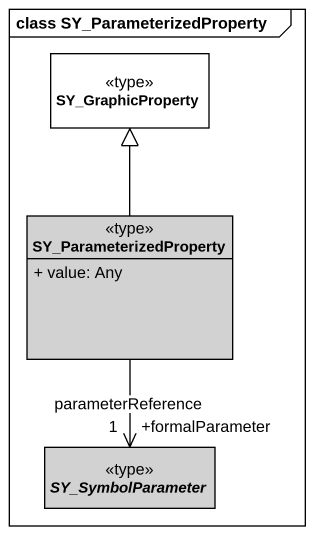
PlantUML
@startuml
mainframe class SY_ParameterizedProperty
hide circle
hide empty members
skinparam classAttributeIconSize 0
class SY_GraphicProperty <<type>> #FFFFFF
class SY_ParameterizedProperty <<type>> #D2D2D2 {
  + value: Any
}
abstract class SY_SymbolParameter <<type>> #D2D2D2
SY_ParameterizedProperty -up-|> SY_GraphicProperty
SY_ParameterizedProperty --> "+formalParameter\n1" SY_SymbolParameter : parameterReference
@enduml
